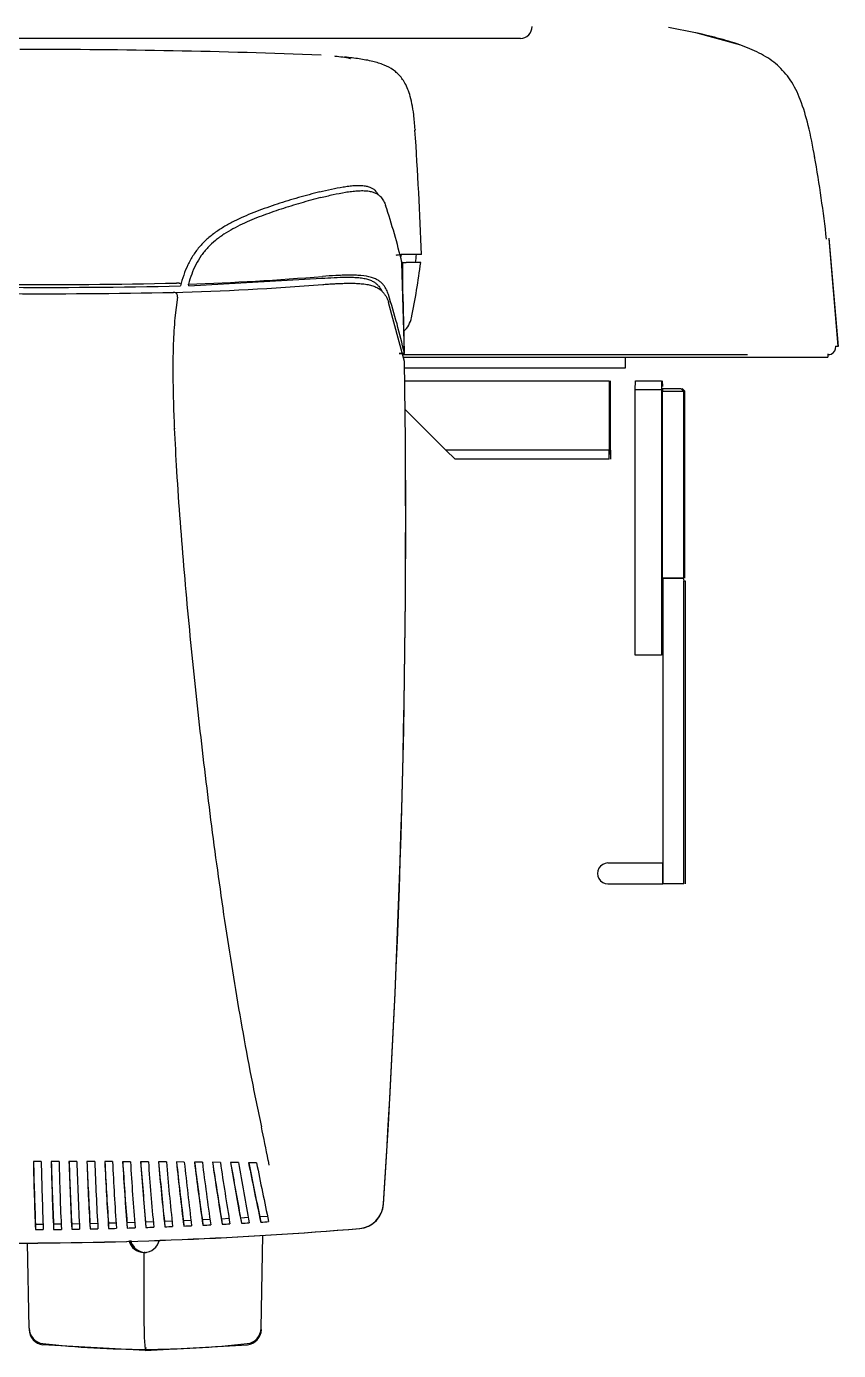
# Model space of a CAD drawing. Header units: millimetres. Extents: x -6176 to 11988, y -1403 to 10916.
# Drawn here: x -5076 to -4765, y 6679 to 7185 of the extents above; entities that cross this region are included whole.
import ezdxf

# ---------------------------------------------------------------- set-up
doc = ezdxf.new("R2010")
doc.units = ezdxf.units.MM

# ---------------------------------------------------------------- blocks, each defined once
blk = doc.blocks.new('A$C17CA5FEC')
at = {"color": 0, "linetype": 'Continuous'}
for p, q in [((0.7899194412038355, 1.768260501014083), (0.7796540975158806, 1.770291881664889)), ((0.8072234551657687, 1.763524166703064), (0.789988263889839, 1.76829472708414)), ((0.6907507169642386, 1.766188908053664), (0.3563110829335727, 1.766188908053664)), ((0.7056526598841728, 1.766188908053664), (0.6907507169342324, 1.766188908053664)), ((0.7229546429061031, 1.766188908053664), (0.7056526598841728, 1.766188908053664)), ((0.8444957727636222, 1.648425007237165), (0.8409915015016338, 1.689440723170264)), ((0.844500229393617, 1.648425007237165), (0.8409959581316357, 1.689440723170264)), ((0.8446138783136163, 1.648220111501359), (0.841064825443631, 1.6897229868664)), ((0.6774151715902903, 1.683450433702092), (0.6774043860442873, 1.683449708731132)), ((0.6775282163582901, 1.683450433702092), (0.6774151715902903, 1.683450433702092)), ((0.6851856093662576, 1.683450433702092), (0.6775282163582901, 1.683450433702092)), ((0.6832228369802635, 1.683450433702092), (0.679412783602281, 1.683450433702092)), ((0.6780308792102829, 1.680450433703299), (0.677603128982291, 1.680450433703299)), ((0.6785595743862842, 1.645655977021306), (0.6776110701722828, 1.680420001319362)), ((0.6779567135802864, 1.668285969770295), (0.6780308792102829, 1.680450433703299)), ((0.6780308792102829, 1.680450433703299), (0.6793030148942805, 1.680450433703299)), ((0.6848543096342539, 1.680450433703299), (0.6793030148942805, 1.680450433703299)), ((0.5961020815026146, 1.671538324135327), (0.5960125312366102, 1.672114770968619)), ((0.5961020815026146, 1.671538324135327), (0.6469807763864068, 1.674378040303054)), ((0.5918240085546316, 1.667091226643606), (0.5908036863446355, 1.65920418742644)), ((0.5918581775266318, 1.667538465364487), (0.5918348246226302, 1.667713508402812)), ((0.6779567135802864, 1.668285969770295), (0.6785424584782831, 1.645593333154466)), ((0.6786225745102854, 1.642593333155673), (0.6725517244023038, 1.665047234562735)), ((0.8435096452876252, 1.6483440557422), (0.8444957906716155, 1.648425008706909)), ((0.8435096452856214, 1.6483440557422), (0.8445002473816174, 1.648425008706909)), ((0.8436058091556262, 1.648343631424723), (0.8441961028736173, 1.64839187079815)), ((0.6785424584782831, 1.645593333154466), (0.6765416812882918, 1.645593333154466)), ((0.6765551857702903, 1.645655226182498), (0.6785595743862842, 1.645655977021306)), ((0.6779313710782873, 1.645149847221546), (0.7932881741358244, 1.645149847221546)), ((0.6782017405802847, 1.644149847221342), (0.7932881801518263, 1.644149847221342)), ((0.7631014830399465, 1.640149596720221), (0.7631014830399465, 1.644149847221342)), ((0.7932881771518225, 1.645149847221546), (0.8098592296477563, 1.645149847221546)), ((0.7932881801518263, 1.644149847221342), (0.8098590827857564, 1.644149847221342)), ((0.8098590827857564, 1.644149847221342), (0.840516425157638, 1.644149847221342)), ((0.840516425157638, 1.645500775925029), (0.840516425157638, 1.644149847221342)), ((0.840615612345637, 1.644149847221342), (0.840615612345637, 1.645159125591817)), ((0.8411854396116283, 1.645228414974554), (0.8412201973296334, 1.645237374148564)), ((0.8413535806876311, 1.645271755131034), (0.8417729030636281, 1.645379839947054)), ((0.6787050452622836, 1.640149847220528), (0.7631033913399463, 1.640149847220528)), ((0.6787272214042801, 1.635149847221328), (0.7568911658459712, 1.635149847221328)), ((0.7568911658459712, 1.635149847221328), (0.7568911658459712, 1.608649847221386)), ((0.7574147380379657, 1.608649847221386), (0.7574147380379657, 1.635149847221328)), ((0.7668896427959311, 1.631649847220615), (0.7669507262199318, 1.635149847221328)), ((0.7668896427959311, 1.530149847221765), (0.7668896427959311, 1.631649847220615)), ((0.7768881197478876, 1.631649847220615), (0.7668896427959311, 1.631649847220615)), ((0.7669507262199318, 1.635149847221328), (0.7769492031698917, 1.635149847221328)), ((0.7769492031698917, 1.635149847221328), (0.7768881197478876, 1.631649847220615)), ((0.7768881197478876, 1.631649847220615), (0.7768881197478876, 1.530149847221765)), ((0.7773055112318872, 1.632149847220717), (0.7772880588258886, 1.631149847220513)), ((0.7773055112318872, 1.632149847220717), (0.7843044450978596, 1.632149847220717)), ((0.7773890248858848, 1.632948639751703), (0.7773506085178852, 1.635149847221328)), ((0.7843044450978596, 1.632149847220717), (0.7852868403878546, 1.631149847220513)), ((0.7858104125798562, 1.631149847220513), (0.7847931124798606, 1.632149847220717)), ((0.7769273876618925, 1.629149847221925), (0.7769273876618925, 1.536149847221168)), ((0.7772880588258886, 1.631149847220513), (0.7852868403878546, 1.631149847220513)), ((0.7772880588258886, 1.559649847220498), (0.7772880588258886, 1.631149847220513)), ((0.7852868403878546, 1.631149847220513), (0.7852868403878546, 1.559649847220498)), ((0.7858104125798562, 1.631149847220513), (0.7852868403878546, 1.631149847220513)), ((0.7858104125798562, 1.559649847220498), (0.7858104125798562, 1.631149847220513)), ((0.6944006848982198, 1.608649847221386), (0.678906675564285, 1.62414621672724)), ((0.5905810246706338, 1.617071185735767), (0.5905919874386356, 1.616818216134561)), ((0.7568911658459712, 1.608649847221386), (0.6944006848982198, 1.608649847221386)), ((0.6979612352542048, 1.605149847220673), (0.6944006848982198, 1.608649847221386)), ((0.7569522492679681, 1.605149847220673), (0.7568911658459712, 1.608649847221386)), ((0.7574147380379657, 1.608649847221386), (0.7573536546159687, 1.605149847220673)), ((0.7569522492679681, 1.605149847220673), (0.6979612352542048, 1.605149847220673)), ((0.7772880588258886, 1.559649847220498), (0.7774380359798911, 1.559649847220498)), ((0.7774380359798911, 1.559649847220498), (0.7851689091598573, 1.559649847220498)), ((0.7851689091598573, 1.559649847220498), (0.7774380359798911, 1.559649847220498)), ((0.7774380359798911, 1.559649847220498), (0.7774380359798911, 1.450649847221939)), ((0.7851689091598573, 1.559649847220498), (0.7852868403878546, 1.559649847220498)), ((0.7851689091598573, 1.559649847220498), (0.7854368175418571, 1.558649847222114)), ((0.7854368175418571, 1.558649847222114), (0.7859603897338516, 1.558649847222114)), ((0.7854368175418571, 1.442649847222128), (0.7854368175418571, 1.558649847222114)), ((0.7859603897338516, 1.558649847222114), (0.7859603897338516, 1.442649847222128)), ((0.7768881197478876, 1.530149847221765), (0.7668896427959311, 1.530149847221765)), ((0.756441234381974, 1.450649847221939), (0.7774380359798911, 1.450649847221939)), ((0.7774380359798911, 1.450649847221939), (0.7774380359798911, 1.442649847222128)), ((0.7774380359798911, 1.442649847222128), (0.7774380359798911, 1.450649847221939)), ((0.756441234381974, 1.442649847222128), (0.7774380359798911, 1.442649847222128)), ((0.7854368175418571, 1.442649847222128), (0.7774380359798911, 1.442649847222128)), ((0.539664971646836, 1.336408864744953), (0.5366646763788481, 1.336410954807434)), ((0.5464790046608101, 1.336402117520265), (0.5434782775188225, 1.336405442862088)), ((0.5533005283047814, 1.336392347251603), (0.5502992490647998, 1.336397035996924)), ((0.5601297902427547, 1.336379256614237), (0.5571277338767686, 1.336385437285571)), ((0.5669671035627317, 1.33636254654084), (0.5639639046267391, 1.336370348713899)), ((0.5738128537627034, 1.33634192095451), (0.5708079698267099, 1.336351470414229)), ((0.580667500062674, 1.336317164998036), (0.577660180440688, 1.336328496012356)), ((0.5875327479586474, 1.336275081690474), (0.58452097055266, 1.336299620610589)), ((0.5944100949966185, 1.336213664026218), (0.5913932498026355, 1.336241393908495)), ((0.6012995456185948, 1.336145816589124), (0.5982759927746031, 1.336176358690864)), ((0.6082021437605647, 1.336071718282255), (0.6051698489805801, 1.336105006008438)), ((0.6151190124145387, 1.335991619725974), (0.6120755417545496, 1.336027564449978)), ((0.6220513467665114, 1.335905818144965), (0.618993831986522, 1.33594431594247)), ((0.6264662810564943, 1.336848276656383), (0.6267209240144922, 1.334996686537124)), ((0.5374828185588498, 1.31234012994355), (0.5374795040848497, 1.310340548676322)), ((0.5404823981708375, 1.312365181844143), (0.5374828185588498, 1.31234012994355)), ((0.5473821787668101, 1.312443560904285), (0.5443826682148227, 1.312406120154264)), ((0.5443826682148227, 1.312406120156083), (0.5443866929168237, 1.310406559068724)), ((0.5543323573407761, 1.312550901076975), (0.5513330040467892, 1.312500970176188)), ((0.5513330040467892, 1.312500970176188), (0.5513481031027894, 1.310501516665681)), ((0.5613324354527549, 1.312688872843864), (0.5583333210367627, 1.312626107092001)), ((0.5583333210367627, 1.31262610709382), (0.5583632716927625, 1.310626892902292)), ((0.5683816293647226, 1.312857815462849), (0.5653827615827325, 1.312782268605588)), ((0.5653827615827325, 1.312782268605588), (0.5654313807467375, 1.310783477298173)), ((0.5754787753406987, 1.313058352850931), (0.5724800878147107, 1.312969888887892)), ((0.5724800878147107, 1.312969888887892), (0.5725512289587087, 1.310971754595812)), ((0.5826223258266694, 1.313291089296399), (0.5796236300666777, 1.313189619468176)), ((0.5796236300666777, 1.313189619469995), (0.579721178744677, 1.311192428638606)), ((0.5898103382606408, 1.313556545323081), (0.5868112922066544, 1.313441975084061)), ((0.5868112922066544, 1.31344197508588), (0.5869391605886491, 1.31144606723683)), ((0.597040453482613, 1.313855227990643), (0.5940405285446175, 1.313727439099239)), ((0.5940405285426209, 1.313727439099239), (0.5942026486966228, 1.311733207981888)), ((0.6043098824045785, 1.314187602185484), (0.6013083271445936, 1.314046468118249)), ((0.6013083271445936, 1.314046468120068), (0.601508643106591, 1.312054362406343)), ((0.6116154089105521, 1.314553985384919), (0.6086112100125618, 1.314399397031593)), ((0.6086112100125618, 1.314399397035231), (0.6088536690285622, 1.312409918569756)), ((0.6189533781825247, 1.3149545995675), (0.6159452330485351, 1.314786419048687)), ((0.6159452330485351, 1.314786419050506), (0.6162337753965303, 1.312800122952467)), ((0.6263196535044884, 1.315389750152463), (0.6233059623545003, 1.315207706897127)), ((0.6233059623545003, 1.315207706898946), (0.6236445086365023, 1.313225207442883)), ((0.6237692883425012, 1.272648296471743), (0.6243899576365024, 1.308198845406878)), ((0.5350255272028548, 1.272648296471743), (0.5344555615548572, 1.305294653922829)), ((0.5789741714086816, 1.299614942410699), (0.5789817517826847, 1.274731306230024)), ((0.5789741714086816, 1.299614942410699), (0.5789817517826847, 1.274731306230024)), ((0.5793974077726816, 1.301649847222507), (0.5790090709046822, 1.301649847222507)), ((0.5790554559906838, 1.269101920926914), (0.5793974077726816, 1.264541352562446)), ((0.5794497649906774, 1.264096487877396), (0.5403332992368348, 1.266299296150464)), ((0.5793974077726816, 1.264541352562446), (0.5793974077726816, 1.264541736049068)), ((0.5794497649906774, 1.264096487877396), (0.6185662307465236, 1.266299296150464)), ((0.5796348587306781, 1.265279372084478), (0.5794497649906774, 1.264096487877396)), ((0.5794497649906774, 1.264958948248022), (0.5794497649906774, 1.264096487877396)), ((0.5794497649906774, 1.264958948248022), (0.5794497649906774, 1.264096487877396))]:
    blk.add_line(p, q, dxfattribs=at)
for centre, radius, start, end in [((0.722954620348105, 1.770688908054581), 0.004499999998441374, 270.0008529060927, 0.5966420904877512), ((0.7119264707901465, -4.09304084456744), 5.863764941735887, 89.8483167947141, 89.8484432754014), ((0.8732592817335032, 1.379792625177288), 0.3972926726281557, 102.0876527804081, 102.0915952246114), ((0.5325018890728686, -0.470847517492075), 2.232785364945223, 89.86361906440698, 90.02679927220179), ((0.5334226301708682, -1.234223773437407), 2.996161414941368, 87.83308903253955, 89.99909547439024), ((-0.8549392675995833, 1.626623743995879), 1.54110919058017, 2.113512154100447, 3.883471927326648), ((0.3168232818437318, 1.629942609555656), 0.5265758064354711, 6.472452126799793, 9.951747074284262), ((0.4429114333832231, 1.625132501691041), 0.2411236759910647, 13.2553362054795, 18.64993215198336), ((0.3662414157255327, 1.721894318776322), 0.313560978135512, 352.8300209366383, 352.9575744734213), ((0.3728484360475051, 1.721877292422505), 0.3127403430229499, 352.3846642316407, 352.9454735060675), ((0.3728756378595079, 1.721873109616354), 0.3147087542247146, 348.5298602337353, 352.4366537059731), ((0.5402818034188357, 3.950831013828065), 2.27885027190174, 269.5977845569903, 271.2860805143609), ((0.5584822668307652, 2.778852446241217), 1.11039783346884, 271.6402977200045, 274.5914939529991), ((0.5535010056507801, 2.843344008089844), 1.172000493044819, 272.0787238948889, 274.5897674380874), ((0.5404887513768344, 4.142668850363407), 2.474199162938205, 269.625330969904, 271.1526324414588), ((0.54115583604883, 4.074281245599195), 2.403391447591058, 269.5994180853786, 271.2345897199243), ((0.5903242037406358, 1.667531877506917), 0.001499999999994025, 7.009072300680106, 91.44589794001485), ((0.590287302650637, 1.667351209378467), 0.001558542927513157, 350.3975211292412, 6.833155397920279), ((0.4193083382793219, 1.587396123110011), 0.2657167928472161, 12.66530552931396, 17.69416262883879), ((0.6715314396143128, 1.661401342415047), 0.009999999897496715, 312.9787808262058, 348.2067690995916), ((0.8406096084616337, 1.648152081272201), 0.003006386777573629, 293.524233436742, 3.659318827074933), ((-3.26382346258594, 1.579845685550026), 3.942928604622981, 356.2236700114638, 0.9118418091904725), ((-3.375367419581494, 1.582383955455953), 4.054437080699703, 356.2953274316408, 0.850887548183094), ((0.8405143700196334, 1.64815072102283), 0.003001526635379666, 270.8423365223939, 282.9635581835943), ((0.8408738047036337, 1.648434355318386), 0.003170791363193215, 287.9939318947423, 288.4812721089194), ((0.8179455409057255, 1.62993495322371), 0.04102561483434462, 176.9055622127425, 181.0965701251884), ((0.8210571893897125, 1.535421891549049), 0.04413575341623475, 179.0548017973243, 182.9455217829511), ((0.7324924298580697, 1.535441113172055), 0.04488539227001628, 357.0929781345111, 0.9050937364469593), ((0.7564381125779747, 1.44665019131935), 0.003996036068628889, 89.95311417070678, 270.0474179792014), ((0.3327252680216688, 1.284536382387159), 0.2983627272633368, 10.09785430356837, 12.61545400706977), ((1.821990469773709, 1.363535785239947), 1.285611975518344, 181.2089601374998, 182.3714254202336), ((1.781422441719869, 1.36376955855485), 1.245002317850993, 181.2591612814941, 182.3674934333698), ((1.8243924725897, 1.36353501828853), 1.285013844239711, 181.2095819611937, 182.3713788250701), ((1.827529875847681, 1.368255654828317), 1.28444655131053, 181.4208997550145, 182.5813690717792), ((1.786919014787848, 1.368338986672825), 1.24379462063074, 181.4711901169122, 182.5774323100848), ((1.829599036191674, 1.368250332679963), 1.283515221618092, 181.4218418170344, 182.5813336164938), ((1.832451528139664, 1.375359478670362), 1.282744143886714, 181.7405863392391, 182.8982184012464), ((1.79176319862983, 1.375214667263208), 1.242014523036985, 181.7910005391829, 182.8942969087925), ((1.834175722649654, 1.375344479862179), 1.281467335565374, 181.7418599432185, 182.8982026646796), ((1.836818240289652, 1.384858359371719), 1.280608221267539, 182.1692485064764, 183.3230577961168), ((1.79602381164581, 1.384406095459781), 1.239770187261831, 182.2198222779217, 183.3191571535369), ((1.83819714807764, 1.384826922230786), 1.278985280394289, 182.170870197945, 183.3230524406046), ((1.840679185395636, 1.396757877311757), 1.278142621837938, 182.7080225497975, 183.8569189661094), ((1.799746982959796, 1.39591656571065), 1.237160596838567, 182.7587894379422, 183.8530457826222), ((1.841690400351631, 1.396700005552702), 1.276150497524782, 182.7100025325083, 183.8569447043137), ((1.844093987399617, 1.411059994614334), 1.275475850863558, 183.3579110852983, 184.5007010553543), ((1.802987453509786, 1.409745165477943), 1.234307024687399, 183.4089013828283, 184.4968646274554), ((1.844724825959617, 1.410963523061582), 1.273100791207466, 183.3602640423836, 184.5007643978317), ((1.847160772205605, 1.427766829343454), 1.272789346788275, 184.119729347238, 185.2550682611), ((1.805838834945774, 1.425890549073301), 1.231383461075955, 184.1709694590228, 185.2512779363085), ((1.847397391889608, 1.427616784567363), 1.270015842177303, 184.1224675178722, 185.255178908001), ((1.849956777761598, 1.446878781429405), 1.27025805762977, 184.9940630211228, 186.1204099437954), ((1.808371587963762, 1.444348720517155), 1.228554488889357, 185.0455768615113, 186.116676071612), ((1.849476992923599, 1.446625898191996), 1.266759874681523, 184.9975218545996, 186.1206560352579), ((1.851998109493586, 1.468330387431706), 1.267506258165328, 185.9817516651198, 187.0968812240822), ((1.810082834975752, 1.465047356696232), 1.225420992351206, 186.0335964273288, 187.0932186161372), ((1.851055317681592, 1.467974588113066), 1.263533995115929, 185.9856675978725, 187.0972020600657), ((1.854061718057579, 1.492189338967364), 1.265439780409144, 187.0818751484894, 188.183836358899), ((1.811752616935749, 1.488048409300973), 1.222886770810748, 187.1340640008577, 188.1802565242891), ((1.852647806847585, 1.491704606401981), 1.260980177467959, 187.0862534472886, 188.1842380085252), ((1.856347830003571, 1.518488217679987), 1.264401034520553, 188.2935468108824, 189.3801942937311), ((1.824529015933699, 1.515084407596078), 1.232367876983331, 188.3507210733262, 189.3720719492454), ((1.854441475711575, 1.517842871096946), 1.259425751880994, 188.2984017154435, 189.3806873989263), ((1.901738795063387, 1.554919507492741), 1.308107407543017, 189.6328969891643, 190.666459273317), ((1.826511874885689, 1.543006665648136), 1.231891259522442, 189.6725633838815, 190.676294738388), ((1.898932522001402, 1.554010300969821), 1.302194022704718, 189.63808526848, 190.6672111998054), ((1.904438743885379, 1.587242560397499), 1.309778389344068, 191.0615371508382, 192.0759984889819), ((1.829028378559677, 1.573374447203605), 1.233051746982871, 191.1019217634024, 192.0855633171659), ((1.901036317309391, 1.586072703938044), 1.303221403149017, 191.0672123355023, 192.0768737004939), ((0.6605636927623593, 1.320744063306847), 0.009997619500825557, 274.707593646495, 356.6380590065423), ((0.6605485435983525, 1.32076830625374), 0.01005509357276689, 275.7364940323788, 357.968224958775), ((0.5253128264628941, 2.962099294865766), 1.651803282322418, 272.6439274031725, 272.7481564608161), ((0.5251254235609011, 2.965941073971408), 1.655649632034349, 272.8987543618267, 273.0028553198306), ((0.525246605264897, 2.963904081447254), 1.653609068561096, 273.1542002628825, 273.2585911178628), ((0.5261130789488959, 2.949120327077253), 1.638799935682312, 273.4119127149406, 273.5174681116194), ((0.5255769540228954, 2.960557289150529), 1.655387860380902, 269.9998457693973, 274.711690365791), ((0.5256365461628931, 2.958498021129344), 1.653300197005616, 269.9995946977949, 274.7096912791189), ((0.5263701739488909, 2.821650672902251), 1.511350954879919, 270.4211619527887, 270.5348808770189), ((0.5242880859289016, 3.041856179950628), 1.731566268922095, 270.6650575797954, 270.7643160452784), ((0.5258122806548968, 2.935215879337193), 1.624915025009804, 270.9004502442078, 271.0062244041025), ((0.5252708700508961, 2.963779289862941), 1.653483581601602, 271.1467797993918, 271.2507264922584), ((0.5252804795888935, 2.963932967573783), 1.653637001300745, 271.3912988465254, 271.4952375659285), ((0.5253587308248981, 2.960876837316391), 1.650579872025398, 271.6383935498724, 271.7425307815682), ((0.5253106283528979, 2.962422552445787), 1.652126335969057, 271.8873003191985, 271.9913546209152), ((0.525315925802893, 2.962289702531052), 1.651993381283952, 272.1377630106191, 272.2418541405855), ((0.5254194028728918, 2.959751669744946), 1.649453238588188, 272.3899631140704, 272.4942634950676), ((0.5790102443166845, 1.307650318958622), 0.006000471850532733, 194.6513200616157, 269.9887956238071), ((0.5796993760166771, 1.307647718476801), 0.005997871257771716, 194.4839819690967, 254.3663424098125), ((0.5790093960626805, 1.307648396154036), 0.005998548939645528, 269.996894223506, 347.8459188448292), ((0.5410432105268299, 1.272716498426234), 0.006018069797306605, 180.6493390652869, 263.2810530032629), ((0.5410092452388326, 1.272245149873925), 0.00598387724493202, 180.8956384693348, 263.5142532584304), ((0.6177516050185261, 1.272716498426234), 0.006018069797305715, 276.7189469967371, 359.3506609347131), ((0.6178902847445258, 1.272245149873925), 0.005983877244932989, 276.4857467416691, 359.1043615306652), ((0.5794067169306771, 1.612773216884307), 0.3482318644461103, 263.5585107389398, 269.9984683323941), ((0.5793880986146789, 1.612773216884307), 0.3482318644461798, 270.0015316676059, 276.4414892610602)]:
    blk.add_arc(centre, radius, start, end, dxfattribs=at)
for centre, major_axis, ratio, start_param, end_param in [((0.5903242037406358, 1.667531877506917), (3.784950190915809e-05, -0.001499522395691506), 0.0675472335, 3.141592653602648, 3.426272693501007), ((0.5793974077726816, 1.30764984722191), (3.557141002363575e-13, -0.005999999999981547), 0.9998476951999999, 4.966847772633285, 6.283185307179585), ((0.5794497649906774, 1.30764984722191), (1.310947277523389e-14, 0.00599999999997533), 0.9998476951999999, 1.82601922612941, 3.141592653589793), ((0.5790090709046822, 1.299649847222099), (-5.5909865660303e-14, 0.001999999999991999), 0.0174524064, 0, 1.588249619314497), ((0.5790090709046822, 1.299649847222099), (5.556273851419044e-14, 0.001999999999991999), 0.0174524064, 0, 1.588249619315469), ((0.5794497649906774, 1.30764984722191), (-3.68822222439619e-13, 0.005999999999975664), 0.9998476951999999, 3.141592653589793, 3.2528219653061), ((0.5790864502726834, 1.274836020667863), (-5.465022319580689e-16, -0.005999999999975883), 0.0174524064, 4.729842272904684, 5.982840669286051), ((0.5790864502726834, 1.274836020667863), (2.955597450452518e-16, -0.005999999999975996), 0.0174524064, 4.729842272904682, 5.982840669286629)]:
    blk.add_ellipse(centre, major_axis=major_axis, ratio=ratio, start_param=start_param, end_param=end_param, dxfattribs=at)
for points, knots in [([(0.8355728941346712, 1.720405503850998), (0.8347594844845005, 1.725002282471905), (0.8334069588983084, 1.731971206008893), (0.8304781920316202, 1.742283923776995), (0.8266252933367326, 1.750177482283107), (0.8214770602322261, 1.756138794260551), (0.815145932699032, 1.760395894871181), (0.8045859838981642, 1.764810268699875), (0.7967010706555371, 1.766787464730442), (0.7900613363237383, 1.768289453122634)], [0, 0, 0, 0, 0.1743408533513093, 0.3154761068076419, 0.4316865473489029, 0.5345054529113787, 0.6360166553237789, 0.7449662732531402, 1, 1, 1, 1]), ([(0.6519253250636723, 1.759435891824978), (0.651985660310622, 1.759429778383492), (0.6520459852904494, 1.759423588368008), (0.6540259087896061, 1.759217843340593), (0.6559354150344774, 1.758943003012973), (0.6578579676083152, 1.7585260404976), (0.6578891918881027, 1.758519229497324), (0.6579204110036727, 1.758512380054526)], [0.1210724700399592, 0.1210724700399592, 0.1210724700399592, 0.1210724700399592, 0.1249999999999883, 0.1249999999999883, 0.249999999999992, 0.249999999999992, 0.2520639903284614, 0.2520639903284614, 0.2520639903284614, 0.2520639903284614]), ([(0.682691555976433, 1.731341916047313), (0.6825193649145191, 1.733471705125339), (0.6822205215680341, 1.73706181587113), (0.6811990475296739, 1.743094929966901), (0.6795555075899387, 1.74801818924243), (0.6771617009732225, 1.751767181205651), (0.6742269519380244, 1.754322312392105), (0.6706306025040192, 1.756174233058118), (0.6663211783179648, 1.757480435418984), (0.6612276698030612, 1.758401940469412), (0.6577435648128258, 1.758795128198472), (0.6556432714247435, 1.759014473725983)], [0, 0, 0, 0, 0.0347971984615722, 0.0695628834288798, 0.1474665896255362, 0.2424667801414589, 0.3570720689295168, 0.4916115521209735, 0.6462557558143057, 0.8210562602365277, 1, 1, 1, 1]), ([(0.6826910354957008, 1.731348422377778), (0.6826931490792276, 1.73132233143042), (0.6826896239125446, 1.73124932652172), (0.6826635201687097, 1.731158814296577), (0.6826393610487713, 1.731096896670351)], [0.477962519726942, 0.477962519726942, 0.477962519726942, 0.477962519726942, 0.4974934467153672, 0.5277113103266065, 0.5277113103266065, 0.5277113103266065, 0.5277113103266065]), ([(0.6461854783617511, 1.707429304808102), (0.6434664447153082, 1.706740048182837), (0.6407539026410092, 1.706009664985686), (0.6353464563788265, 1.704458902248007), (0.6326512615347255, 1.703638757222507), (0.627288028279601, 1.701881960027094), (0.6246197256562525, 1.70094609537955), (0.6206536316237106, 1.699410075876585), (0.6193360951045506, 1.698874957950466), (0.6167280505381143, 1.697750730119878), (0.6154376728292519, 1.697161812342529), (0.6128935877004409, 1.695913739979005), (0.6116398472548354, 1.695254646769172), (0.6091820088988626, 1.693843087403366), (0.6079778843745558, 1.69309067193899), (0.6062221075455767, 1.691868373789475), (0.6056435700038278, 1.6914438703825), (0.6045162036315048, 1.690566777408094), (0.6039674698495077, 1.690114420753162), (0.6023698118374412, 1.688712608223796), (0.6013696994303004, 1.68771817108609), (0.5995144301011024, 1.685596033350521), (0.5986593812760148, 1.684468233926964), (0.5974894792550174, 1.682672972547152), (0.5971167864056, 1.682054728998992), (0.5964162558718087, 1.680798872850573), (0.596088559113447, 1.680162102184113), (0.5945520036944956, 1.676938267872174), (0.593645917354948, 1.674232425275477), (0.5929392796464228, 1.671447725497273)], [0, 0, 0, 0, 0.1249999999999897, 0.1249999999999897, 0.2499999999999792, 0.2499999999999792, 0.3749999999999689, 0.3749999999999689, 0.4374999999999654, 0.4374999999999654, 0.4999999999999619, 0.4999999999999619, 0.5624999999999585, 0.5624999999999585, 0.6249999999999549, 0.6249999999999549, 0.6562499999999558, 0.6562499999999558, 0.6874999999999568, 0.6874999999999568, 0.7499999999999679, 0.7499999999999679, 0.8124999999999793, 0.8124999999999793, 0.8437499999999811, 0.8437499999999811, 0.8749999999999829, 0.8749999999999829, 1, 1, 1, 1]), ([(0.6461854783617511, 1.707429304808102), (0.6476900367405705, 1.707810697978857), (0.6491910155051386, 1.708168027913416), (0.652178747093501, 1.708816324295185), (0.6536683856786567, 1.70910800456295), (0.6558528449856027, 1.709463515580865), (0.6565733809490908, 1.709568375077652), (0.6579935429486312, 1.709742867862587), (0.6586932064333979, 1.709812547434922), (0.6597207614784537, 1.709882025052138), (0.6600603601188197, 1.709899312649213), (0.660724446736694, 1.709920128094382), (0.6610494397705722, 1.709923712765885), (0.6616835941839909, 1.709915848910896), (0.6619937494106907, 1.709904309316698), (0.662590265658892, 1.709865364478901), (0.6628767836045242, 1.709838020004099), (0.6637005430593206, 1.709732344083022), (0.6642016922331067, 1.709630193312478), (0.6648845925368079, 1.709432696798103), (0.66510165246018, 1.70935917843417), (0.6655089939375856, 1.709200650522689), (0.6656995998147153, 1.709115668871164), (0.6665961176836817, 1.708666310680201), (0.6671365566517053, 1.708230580296004), (0.6678015848218664, 1.707516782307721), (0.6679974039396726, 1.707269172666201), (0.668273954760906, 1.706870665611859), (0.6683682681314878, 1.706723410688937), (0.6684570365868652, 1.70657443617165)], [0, 0, 0, 0, 0.125000000000005, 0.125000000000005, 0.25000000000001, 0.25000000000001, 0.3125000000000112, 0.3125000000000112, 0.3750000000000124, 0.3750000000000124, 0.4062500000000129, 0.4062500000000129, 0.4375000000000134, 0.4375000000000134, 0.4687500000000138, 0.4687500000000138, 0.5000000000000143, 0.5000000000000143, 0.5625000000000168, 0.5625000000000168, 0.5937500000000169, 0.5937500000000169, 0.6250000000000168, 0.6250000000000168, 0.7500000000000085, 0.7500000000000085, 0.8125000000000069, 0.8125000000000069, 0.8483375310338892, 0.8483375310338892, 0.8483375310338892, 0.8483375310338892]), ([(0.646553711842003, 1.705239323153364), (0.6481449904286904, 1.705651224960093), (0.6497331934337964, 1.706036724122896), (0.6528962284402908, 1.706734666902776), (0.654471280496459, 1.707047723873984), (0.6568133824271314, 1.707431009903303), (0.6575932532127027, 1.707544375725774), (0.659117684044709, 1.707729504523741), (0.6598643268897462, 1.707801696726165), (0.6613167688077226, 1.707895022700541), (0.6620231723127219, 1.707916127810677), (0.66338058387975, 1.707894826844495), (0.6640199107530051, 1.707852441393698), (0.6649138065224278, 1.707738040351614), (0.6652011543891945, 1.707691328774672), (0.6657453986488804, 1.707582932742298), (0.6660035356810141, 1.707521128389999), (0.6667386986274266, 1.707314665538433), (0.6671764391166164, 1.707148956913443), (0.6677669695989508, 1.706865897185708), (0.6679528142600901, 1.706765797287517), (0.6683046299549105, 1.706555340684645), (0.6684709230729382, 1.706444714573081), (0.6689388263487217, 1.706102525840834), (0.6692111518603596, 1.705860091353316), (0.6699409299480905, 1.705102126017664), (0.6703130871302037, 1.704556680822861), (0.6709293900449538, 1.70342310488013), (0.67117128790089, 1.702836521637437), (0.6713737252402368, 1.70224027252516)], [0, 0, 0, 0, 0.1250000000000018, 0.1250000000000018, 0.2500000000000033, 0.2500000000000033, 0.3125000000000039, 0.3125000000000039, 0.3750000000000047, 0.3750000000000047, 0.4375000000000054, 0.4375000000000054, 0.5000000000000062, 0.5000000000000062, 0.5312500000000058, 0.5312500000000058, 0.5625000000000056, 0.5625000000000056, 0.6250000000000036, 0.6250000000000036, 0.6562500000000027, 0.6562500000000027, 0.6875000000000016, 0.6875000000000016, 0.7499999999999998, 0.7499999999999998, 0.8749999999999999, 0.8749999999999999, 1, 1, 1, 1]), ([(0.646553711842003, 1.705239323153364), (0.6440185066376856, 1.704583086524508), (0.6414880556689866, 1.703891004657635), (0.6364395048245228, 1.702427587544662), (0.6339213372195971, 1.701656484405248), (0.628904871138559, 1.700012532022811), (0.6264063793612209, 1.699140329095826), (0.6214450643457567, 1.697244521159519), (0.6189769698938861, 1.696219597310119), (0.6153692554859589, 1.6945095171086), (0.6141814768793381, 1.693909840912966), (0.6118462830315394, 1.692631129182701), (0.6106988200454992, 1.691952185357877), (0.6090193325179314, 1.690852864952831), (0.6084664317871002, 1.690472693126139), (0.6073866843999696, 1.689688104961533), (0.6068586677848344, 1.689282942810678), (0.6053143821668172, 1.688024422877788), (0.6043380195476473, 1.687127885321388), (0.6029690173676059, 1.685680038945065), (0.6025285815472259, 1.685180276008396), (0.6016815118471825, 1.684144315569938), (0.6012732308149467, 1.683605630254533), (0.6001158658391006, 1.68195467712394), (0.5994339190660583, 1.680808571854868), (0.5982244234019518, 1.67843791343148), (0.5976965636891265, 1.677213513832612), (0.5967656857439749, 1.67470107614281), (0.5963618159791935, 1.673408910943181), (0.5960125312374842, 1.672114770968619)], [0, 0, 0, 0, 0.1249999999999969, 0.1249999999999969, 0.2499999999999938, 0.2499999999999938, 0.3749999999999908, 0.3749999999999908, 0.4999999999999877, 0.4999999999999877, 0.5624999999999902, 0.5624999999999902, 0.6249999999999927, 0.6249999999999927, 0.6562499999999939, 0.6562499999999939, 0.6874999999999951, 0.6874999999999951, 0.7500000000000042, 0.7500000000000042, 0.7812500000000037, 0.7812500000000037, 0.8125000000000032, 0.8125000000000032, 0.8750000000000022, 0.8750000000000022, 0.9375000000000012, 0.9375000000000012, 1, 1, 1, 1]), ([(0.6754931308790262, 1.683279587177822), (0.6756567340871271, 1.683302600193201), (0.6758206592520182, 1.683324091631221), (0.6764536977596549, 1.683399922214448), (0.6769250965259985, 1.683443460518902), (0.67740437799619, 1.683449746764381)], [0.978897838806828, 0.978897838806828, 0.978897838806828, 0.978897838806828, 0.9843750000000012, 0.9843750000000012, 1, 1, 1, 1]), ([(0.5928218473573921, 1.672228622113835), (0.5928195456853658, 1.672238714376363), (0.5928150383436233, 1.67225879401667), (0.5927982861674934, 1.672288064164604), (0.5927742269831171, 1.67231641487524), (0.5927421517209694, 1.672343801626994), (0.5926991572643772, 1.67237231832587), (0.5926430728497039, 1.67240143912386), (0.5925479500228619, 1.672440007192563), (0.59240260182208, 1.672481838146268), (0.592192821217111, 1.672520361798888), (0.5919814602971556, 1.672542941940264), (0.591784484782572, 1.672554155435137), (0.5916092791533387, 1.672558203170411), (0.5914896083322532, 1.672555942570398), (0.5914293548405851, 1.672554803679304)], [0, 0, 0, 0, 0.0504684616934763, 0.1003915416719826, 0.1500485870831824, 0.199723634264987, 0.2497006748321848, 0.3120877490138792, 0.3745320256320041, 0.4996483025253804, 0.6239970517067931, 0.7495087345973689, 0.8325964702380723, 0.9157136869551334, 1, 1, 1, 1]), ([(0.64698076075193, 1.674378040133888), (0.648556792322843, 1.674486488615003), (0.6501234244336089, 1.674583904328756), (0.6532260268160925, 1.674735130647605), (0.6547623491520369, 1.674789532380601), (0.6570263195917008, 1.674807364181106), (0.6577741066729885, 1.674802477013145), (0.6588813801438533, 1.674771789132137), (0.6592480529312184, 1.67475763820039), (0.6599756138856208, 1.674719869493856), (0.6603370719684492, 1.674696159190717), (0.6613945151593299, 1.674609457220868), (0.6620685884928221, 1.674530666621649), (0.6630228608632649, 1.674373665760868), (0.663331481395808, 1.674314868494548), (0.6639282976641923, 1.67418334683498), (0.6642177978382833, 1.674110186853795), (0.6650396885201459, 1.673873225927309), (0.665528324352259, 1.673691615224016), (0.6661854857407405, 1.673389285582743), (0.666391964211293, 1.673283546651874), (0.6667823077882744, 1.673063205133076), (0.6669666819900684, 1.672948251700291), (0.6674859305297289, 1.672594250389011), (0.6677856242296727, 1.672347699897728), (0.66831973024658, 1.671840153192534), (0.6685539932638562, 1.671579120313254), (0.6691813592721942, 1.670786017586579), (0.6695066604341235, 1.670239397011755), (0.6697800522759891, 1.66968228963924)], [0, 0, 0, 0, 0.1249999999999972, 0.1249999999999972, 0.2499999999999944, 0.2499999999999944, 0.3124999999999931, 0.3124999999999931, 0.3437499999999922, 0.3437499999999922, 0.3749999999999914, 0.3749999999999914, 0.4374999999999943, 0.4374999999999943, 0.4687499999999966, 0.4687499999999966, 0.4999999999999989, 0.4999999999999989, 0.5625000000000031, 0.5625000000000031, 0.5937500000000051, 0.5937500000000051, 0.6250000000000071, 0.6250000000000071, 0.6875000000000059, 0.6875000000000059, 0.7500000000000047, 0.7500000000000047, 0.8737499098370148, 0.8737499098370148, 0.8737499098370148, 0.8737499098370148]), ([(0.6724547210874121, 1.668157022506421), (0.6722545738501893, 1.668778159411886), (0.6720176201758647, 1.669394206031939), (0.6714210979087554, 1.670607564243255), (0.6710629192953732, 1.671205196607843), (0.6703616418007599, 1.672073826592168), (0.6701007490184523, 1.672357409068354), (0.6695108984380056, 1.672903959826726), (0.6691815550421509, 1.673167467295571), (0.668432232477258, 1.673667764051061), (0.6680122440370795, 1.67390454800443), (0.6672936574071002, 1.674232741166634), (0.6670410665802535, 1.674336794420014), (0.6665088939448722, 1.674532922863364), (0.6662282139183233, 1.67462529702243), (0.6647715150390994, 1.675050802221449), (0.6634258950338108, 1.67527627871641), (0.6615622787237712, 1.675442658079191), (0.6611817902203754, 1.675470136220611), (0.6604152348780588, 1.675514494761956), (0.660027928876751, 1.67553149185369), (0.6588556233461063, 1.675569267908941), (0.6580603078159513, 1.675576928109876), (0.6564492100038493, 1.675567001624586), (0.6556334055694819, 1.675549385772683), (0.6539863562513588, 1.675495918992965), (0.6531539520418264, 1.675459980162486), (0.6506502303234711, 1.675333035822405), (0.6489709615677484, 1.675223444064613), (0.6472855474325669, 1.67510190329449)], [0, 0, 0, 0, 0.1249999999999893, 0.1249999999999893, 0.2499999999999787, 0.2499999999999787, 0.3124999999999761, 0.3124999999999761, 0.3749999999999734, 0.3749999999999734, 0.4374999999999708, 0.4374999999999708, 0.4687499999999687, 0.4687499999999687, 0.4999999999999667, 0.4999999999999667, 0.6249999999999585, 0.6249999999999585, 0.6562499999999597, 0.6562499999999597, 0.6874999999999609, 0.6874999999999609, 0.7499999999999686, 0.7499999999999686, 0.8124999999999762, 0.8124999999999762, 0.8749999999999839, 0.8749999999999839, 1, 1, 1, 1]), ([(0.6473706606392966, 1.672018130717333), (0.647675659701541, 1.672039577373653), (0.6482756512710708, 1.672081764914765), (0.6491593038421186, 1.672140678116193), (0.6500124247699688, 1.672194956792737), (0.650835577576423, 1.672244377461539), (0.6516294622501064, 1.672288994897826), (0.6530288193252147, 1.672361769522468), (0.6549385126150042, 1.67244158464564), (0.6573933802644447, 1.672490682040007), (0.6597523120116833, 1.672465999638007), (0.6620614884116804, 1.672334747690911), (0.6642091834334352, 1.672064097943803), (0.666103322692166, 1.671631623785288), (0.6676863899637127, 1.671041905876336), (0.6689496413999194, 1.670330562727031), (0.6699412504266675, 1.669535202325278), (0.6707085873060663, 1.668699252511942), (0.6713282005192411, 1.667817820123673), (0.6717645847820464, 1.667024016731375), (0.6720904232064626, 1.666308180856504), (0.6723364209124512, 1.665691252568649), (0.6724787130022492, 1.665265627105327), (0.672551724403256, 1.665047234562735)], [0, 0, 0, 0, 0.0225931009501236, 0.0444450242137679, 0.0655736255361049, 0.0859969511358147, 0.105733225218716, 0.1248008380490018, 0.1906348589119394, 0.2493127536803038, 0.3119766542015361, 0.3746171967601655, 0.4370374661535333, 0.4998691122977715, 0.5620495668812411, 0.6247629118571426, 0.6872687569925123, 0.7495592763685637, 0.8094648240712894, 0.8746838973434274, 0.9142164043065824, 0.9559836082177968, 1, 1, 1, 1]), ([(0.5908036867179618, 1.659204191428216), (0.5904972395648826, 1.655915842460672), (0.5903125720133531, 1.652632929632091), (0.5900815740795551, 1.646072983397971), (0.5900367329642577, 1.642796020714741), (0.5900358942893646, 1.636245641302594), (0.5900804733340053, 1.632972252020409), (0.5902308035776755, 1.626427725748727), (0.5903368071180708, 1.623156600800939), (0.5905052081222237, 1.618865081953118), (0.5905474198865974, 1.617844014055663), (0.5905916415887233, 1.616823011207089)], [0, 0, 0, 0, 0.0312500000000003, 0.0312500000000003, 0.0625000000000006, 0.0625000000000006, 0.0937500000000009, 0.0937500000000009, 0.1250000000000012, 0.1250000000000012, 0.1347574563061283, 0.1347574563061283, 0.1347574563061283, 0.1347574563061283]), ([(0.7572402139738728, 1.62014984722191), (0.7572401968623907, 1.620230384538445), (0.7572401629057239, 1.620390205865988), (0.7572398880385975, 1.620627780739596), (0.7572394482518447, 1.620861171519209), (0.7572388281517064, 1.621090376162101), (0.7572380317393055, 1.62131539172151), (0.7572370579299701, 1.6215362149469), (0.7572359069923991, 1.621752842260321), (0.7572345788524899, 1.6219652699383), (0.7572330735429844, 1.622173494284652), (0.7572313910838844, 1.622377511794184), (0.7572295315132465, 1.622577319325501), (0.7572274948758562, 1.622772914242887), (0.7572252812265106, 1.622964294469057), (0.7572228906131215, 1.623151458727079), (0.7572203231254306, 1.623334405810965), (0.757217578697194, 1.623513137339614), (0.7572138142676295, 1.623738047803272), (0.7572089393769303, 1.62399650873158), (0.7572032597311136, 1.624250476852467), (0.757197829372501, 1.624455970080817), (0.7571909935381029, 1.624676843237467), (0.7571810554890064, 1.624920991731415), (0.7571676613471112, 1.625109249951493), (0.7571526257722994, 1.625171480791323), (0.7571385583351926, 1.625109495229481), (0.7571258136972716, 1.624934095396384), (0.7571139459091043, 1.624662181795429), (0.7571021504241102, 1.62425261460703), (0.7570907506964701, 1.623687463863462), (0.7570815681125751, 1.623073661654416), (0.7570747205086761, 1.622433350330539), (0.7570706577991544, 1.621890048243586), (0.7570681591440049, 1.621404587822326), (0.757066720513933, 1.620992860585829), (0.7570658461894553, 1.620573086171134), (0.7570657424626575, 1.62029217188865), (0.757065689909588, 1.62014984722191)], [0, 0, 0, 0, 0.0153645605177281, 0.030490020889828, 0.0454051593929016, 0.0601399866805512, 0.0747256264457565, 0.0891941651783495, 0.1035784730270305, 0.1179119996359088, 0.132228550594241, 0.1465620516030617, 0.1609463084323367, 0.1754147710812625, 0.1900003102159397, 0.2047350129889245, 0.2196500038806266, 0.2347752944339988, 0.2501396638932651, 0.2790908178533952, 0.3072974583748256, 0.3287986521820088, 0.3501759291439486, 0.3930286352902412, 0.446568249483067, 0.5001157982799376, 0.5572233190230979, 0.6000753045890562, 0.642928034304779, 0.6964676335424159, 0.7500151801019841, 0.8071227051042198, 0.8499746950103642, 0.892827434837348, 0.9194667413489024, 0.9464187089850348, 0.9728531447621709, 1, 1, 1, 1]), ([(0.5905807687518134, 1.6170740051748), (0.5908181594029429, 1.611590966878794), (0.5911134597783629, 1.606110960638034), (0.5918400753575597, 1.594147815256292), (0.5922875637534872, 1.587665480836222), (0.5937450575294818, 1.568223775740989), (0.5948676755547027, 1.55526956259564), (0.5973299523864668, 1.529370478858255), (0.5986721787420919, 1.516425761465143), (0.6015691391103104, 1.490545856306198), (0.6031221034224785, 1.477631103209205), (0.6064590293848724, 1.451862977721248), (0.6082429604956587, 1.439007903440142), (0.6120961883881364, 1.413362244002201), (0.6141644844636502, 1.400571493806638), (0.6175566797425844, 1.381444775313867), (0.6187361399519062, 1.375079179832028), (0.6212138208439271, 1.362371270837684), (0.6225118607541944, 1.356028926984436), (0.6238848889447723, 1.349700729726464)], [0.1347031952734891, 0.1347031952734891, 0.1347031952734891, 0.1347031952734891, 0.1874999999999978, 0.1874999999999978, 0.249999999999997, 0.249999999999997, 0.3749999999999975, 0.3749999999999975, 0.499999999999998, 0.499999999999998, 0.6249999999999986, 0.6249999999999986, 0.749999999999999, 0.749999999999999, 0.8749999999999996, 0.8749999999999996, 0.9375, 0.9375, 1, 1, 1, 1]), ([(0.757065689909588, 1.62014984722191), (0.7570656899095454, 1.620149809827126), (0.7570656888252145, 1.61985045149595), (0.7570663944374587, 1.61932496553527), (0.7570694552297468, 1.618594895608112), (0.7570742008735465, 1.617914840959202), (0.7570813487456789, 1.617238990080295), (0.7570912121191355, 1.616585797211883), (0.7571019239917121, 1.616059644758934), (0.7571131002721359, 1.615667296349784), (0.7571248476817232, 1.61537872864028), (0.7571382427468194, 1.615190436798002), (0.7571532780517742, 1.615128215940786), (0.7571673455621806, 1.61519019854677), (0.757180090182537, 1.615365599651341), (0.7571919579790176, 1.615637512657486), (0.757203753487012, 1.616047073797745), (0.7572151529814164, 1.616612262963827), (0.7572243365669777, 1.617225915968447), (0.7572301588264168, 1.617770461338296), (0.7572335137915402, 1.618177011861917), (0.7572357867449071, 1.618514746731307), (0.7572377107121326, 1.618887157424979), (0.7572391563430401, 1.619296071467033), (0.7572400544306177, 1.61971850543523), (0.7572401603426044, 1.620004849508405), (0.7572402139738728, 1.62014984722191)], [0, 0, 0, 0, 7.136642847999999e-06, 0.0571303190663413, 0.0999940560080026, 0.1428585382832097, 0.1964128203473523, 0.2499750520746251, 0.3070982385369365, 0.3499619802521955, 0.3928264725643159, 0.4463807555333609, 0.4999429927818943, 0.5570661772897834, 0.5999299007412321, 0.6427944117153916, 0.6963486563454877, 0.7499108970032003, 0.8070341473703188, 0.8498979146052851, 0.8713519588503605, 0.8927911903498805, 0.9189179596207052, 0.9453691684749116, 0.9723362678839254, 1, 1, 1, 1]), ([(0.7569826500754786, 1.613791773639605), (0.7569826494519063, 1.613791773645062), (0.756978756450728, 1.613791803585627), (0.7569709734327787, 1.613754460304335), (0.7569597128058803, 1.613564444778604), (0.7569494080986274, 1.613242334100505), (0.7569404596698206, 1.612809072032178), (0.7569328941241622, 1.612296518382209), (0.7569272735267347, 1.611706011641218), (0.7569239613187477, 1.611060726369033), (0.7569233108338125, 1.610614801844349), (0.7569233118936225, 1.610391773641823)], [0.7499948402737062, 0.7499948402737062, 0.7499948402737062, 0.7499948402737062, 0.7499998482511285, 0.781260001583627, 0.8124995486647283, 0.8437397743060107, 0.8749998032529059, 0.9062599907995396, 0.9374998196445432, 0.9687398451905124, 1, 1, 1, 1]), ([(0.7569233118936225, 1.610391773641823), (0.7569233129534325, 1.610168746256022), (0.7569239676700832, 1.609722847771991), (0.7569272831905351, 1.609077638846429), (0.7569329017007362, 1.608487097340912), (0.7569404620079823, 1.60797429647937), (0.7569494084865838, 1.607540867136777), (0.756959715915329, 1.607218992034177), (0.756970977513987, 1.607029246868478), (0.756982651858003, 1.606973071426182), (0.7569943267202675, 1.607029084983878), (0.7570055873207124, 1.607219106746925), (0.7570158920776038, 1.60754120929596), (0.7570248406744042, 1.607974463899154), (0.7570324051895199, 1.60848707578225), (0.7570361506599355, 1.60888084864564), (0.7570376384971667, 1.609086780725193)], [0, 0, 0, 0, 0.0312600403820247, 0.0624998197756519, 0.0937397961827074, 0.1249998036829731, 0.1562599692759436, 0.1874995487229831, 0.218739807515008, 0.2499998484563867, 0.2812600223722426, 0.3124995045858149, 0.3437398188492484, 0.374999830382396, 0.4062600125869298, 0.4374995063154542, 0.4374995063154542, 0.4374995063154542, 0.4374995063154542])]:
    blk.add_open_spline(points, degree=3, knots=knots, dxfattribs=at)
blk.add_open_spline([(0.6813331467290169, 1.659416732898535), (0.6813328134005019, 1.659416732793034), (0.6813301591374099, 1.659416732716636), (0.6813251844629278, 1.659416732676618)], degree=3, dxfattribs=at)

msp = doc.modelspace()

# ---------------------------------------------------------------- block references
at = {"color": 0, "xscale": 1000, "yscale": 1000, "zscale": 1000}
msp.add_blockref('A$C17CA5FEC', (-5609.855921383573, 5414.52818458071), dxfattribs=at)

doc.saveas('drawing.dxf')
